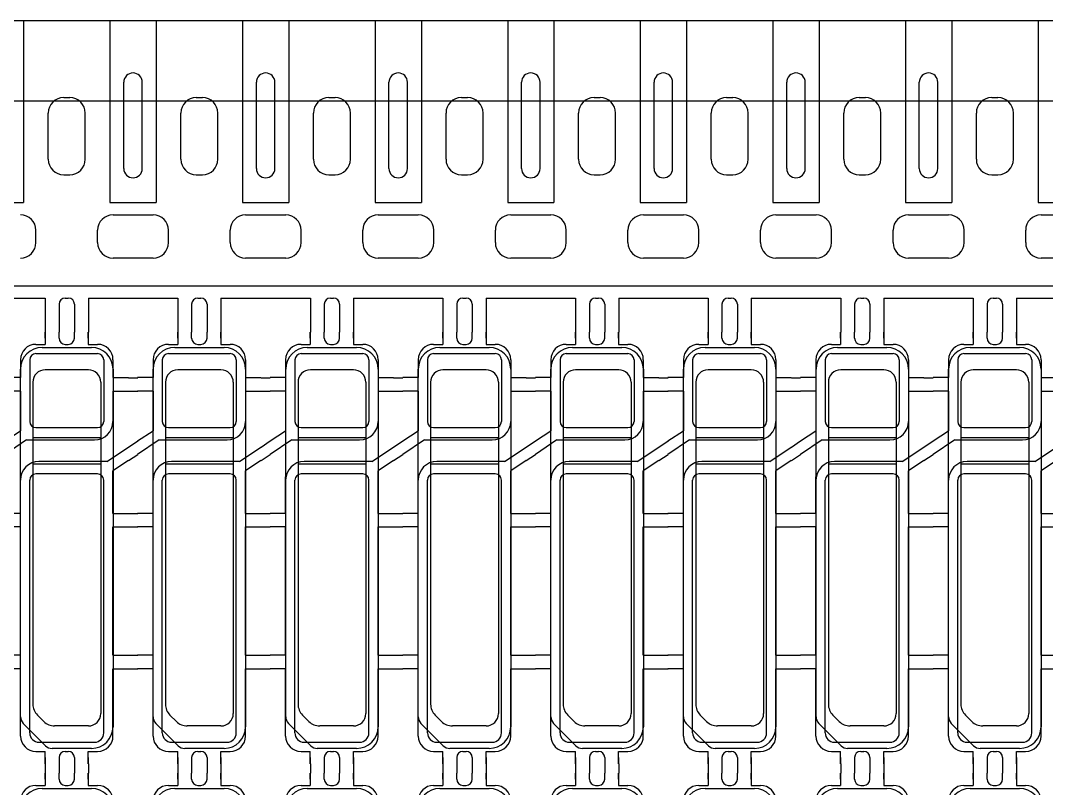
# Model space of a CAD drawing. Header units: millimetres. Extents: x -992 to 1678, y 98 to 1000.
# Drawn here: x -709.79 to -693.15, y 588.92 to 601.37 of the extents above; entities that cross this region are included whole.
import ezdxf

# ---------------------------------------------------------------- set-up
doc = ezdxf.new("R2010")
doc.units = ezdxf.units.MM
doc.linetypes.add('CENTER', pattern=[10.16, 6.35, -1.27, 1.27, -1.27])
doc.linetypes.add('HIDDEN', pattern=[1.905, 1.27, -0.635])
for name, color, linetype in [('1', 3, 'Continuous'), ('b etching', 1, 'Continuous'), ('CEN', 8, 'CENTER'), ('HID', 1, 'HIDDEN'), ('PPA', 2, 'Continuous')]:
    doc.layers.add(name, color=color, linetype=linetype)

# ---------------------------------------------------------------- blocks, each defined once
blk = doc.blocks.new('e1')
at = {"layer": '1'}
for p, q in [((-947.058, 906.581), (-947.058, 906.481)), ((-947.058, 906.481), (-947.058, 906.581)), ((-947.058, 906.581), (-947.058, 906.381)), ((-946.358, 906.581), (-946.358, 906.481)), ((-946.358, 906.481), (-946.358, 906.581)), ((-946.358, 906.581), (-946.358, 906.381)), ((-946.358, 906.381), (-946.208, 906.381)), ((-947.458, 906.131), (-947.458, 905.841)), ((-945.958, 906.131), (-945.958, 905.841)), ((-947.458, 905.841), (-947.708, 905.841)), ((-945.958, 905.841), (-945.708, 905.841)), ((-947.458, 905.621), (-947.708, 905.621)), ((-947.458, 905.621), (-947.458, 904.981)), ((-945.958, 905.621), (-945.958, 905.131)), ((-945.958, 905.621), (-945.708, 905.621)), ((-947.358, 904.831), (-946.258, 904.831)), ((-946.058, 904.481), (-947.158, 904.481)), ((-945.958, 903.641), (-945.958, 904.331)), ((-947.458, 903.641), (-947.458, 904.231)), ((-947.458, 903.641), (-947.708, 903.641)), ((-945.958, 903.641), (-945.708, 903.641)), ((-947.458, 903.421), (-947.708, 903.421)), ((-947.458, 901.341), (-947.458, 903.421)), ((-945.958, 901.341), (-945.958, 903.421)), ((-945.958, 903.421), (-945.708, 903.421)), ((-947.458, 901.341), (-947.708, 901.341)), ((-945.958, 901.341), (-945.708, 901.341)), ((-947.458, 901.121), (-947.708, 901.121)), ((-947.458, 900.031), (-947.458, 901.121)), ((-945.958, 900.031), (-945.958, 901.121)), ((-945.958, 901.121), (-945.708, 901.121)), ((-947.058, 899.581), (-947.058, 899.781)), ((-946.358, 899.781), (-946.208, 899.781)), ((-946.358, 899.581), (-946.358, 899.781)), ((-947.058, 899.581), (-947.058, 899.681)), ((-947.058, 899.681), (-947.058, 899.581)), ((-946.358, 899.581), (-946.358, 899.681)), ((-946.358, 899.681), (-946.358, 899.581))]:
    blk.add_line(p, q, dxfattribs=at)
at = {"layer": '1', "linetype": 'ByBlock'}
for p, q in [((-946.833, 906.481), (-946.833, 906.581)), ((-946.583, 906.481), (-946.583, 906.581)), ((-947.208, 906.381), (-947.058, 906.381)), ((-946.733, 906.381), (-946.683, 906.381)), ((-947.708, 904.814), (-947.458, 904.981)), ((-947.358, 904.831), (-947.708, 904.597)), ((-946.058, 904.481), (-945.708, 904.714)), ((-945.708, 904.497), (-945.958, 904.331)), ((-947.208, 899.781), (-947.058, 899.781)), ((-946.733, 899.781), (-946.683, 899.781)), ((-946.833, 899.681), (-946.833, 899.581)), ((-946.583, 899.681), (-946.583, 899.581))]:
    blk.add_line(p, q, dxfattribs=at)
for centre, start, end in [((-946.733, 906.481), 180, 270), ((-946.683, 906.481), 270, 0), ((-946.733, 899.681), 90, 180), ((-946.683, 899.681), 0, 90)]:
    blk.add_arc(centre, 0.1, start, end, dxfattribs=at)
at = {"layer": '1'}
for centre, radius, start, end in [((-947.208, 906.131), 0.25, 90, 180), ((-946.208, 906.131), 0.25, 0, 90), ((-946.258, 905.131), 0.3, 270, 0), ((-947.158, 904.181), 0.3, 90, 180), ((-947.208, 900.031), 0.25, 180, 270), ((-946.208, 900.031), 0.25, 270, 0)]:
    blk.add_arc(centre, radius, start, end, dxfattribs=at)
blk = doc.blocks.new('e2')
at = {"layer": 'b etching', "linetype": 'ByBlock'}
for p, q in [((-947.308, 906.131), (-947.308, 905.131)), ((-947.208, 906.231), (-946.208, 906.231)), ((-946.108, 906.131), (-946.108, 905.131)), ((-947.208, 905.031), (-946.208, 905.031)), ((-946.208, 904.281), (-947.208, 904.281)), ((-947.308, 900.081), (-947.308, 904.181)), ((-946.108, 900.081), (-946.108, 904.181)), ((-947.158, 899.931), (-946.258, 899.931))]:
    blk.add_line(p, q, dxfattribs=at)
for centre, radius, start, end in [((-947.208, 906.131), 0.1, 90, 180), ((-946.208, 906.131), 0.1, 360, 90), ((-947.208, 905.131), 0.1, 180, 270), ((-946.208, 905.131), 0.1, 270, 360), ((-947.208, 904.181), 0.1, 90, 180), ((-946.208, 904.181), 0.1, 0, 90), ((-947.158, 900.081), 0.15, 180, 270), ((-946.258, 900.081), 0.15, 270, 0)]:
    blk.add_arc(centre, radius, start, end, dxfattribs=at)

msp = doc.modelspace()

# ---------------------------------------------------------------- linework, layer by layer
at = {"layer": '1', "linetype": 'ByBlock'}
for p, q in [((-721.68553085, 601.37062093), (-691.83553085, 601.37062093)), ((-709.53553085, 597.77062093), (-709.53553085, 597.97062093)), ((-708.53553085, 597.77062093), (-708.53553085, 597.97062093)), ((-707.38553085, 597.77062093), (-707.38553085, 597.97062093)), ((-706.38553085, 597.77062093), (-706.38553085, 597.97062093)), ((-705.23553085, 597.77062093), (-705.23553085, 597.97062093)), ((-704.23553085, 597.77062093), (-704.23553085, 597.97062093)), ((-703.08553085, 597.77062093), (-703.08553085, 597.97062093)), ((-702.08553085, 597.77062093), (-702.08553085, 597.97062093)), ((-700.93553085, 597.77062093), (-700.93553085, 597.97062093)), ((-699.93553085, 597.77062093), (-699.93553085, 597.97062093)), ((-698.78553085, 597.77062093), (-698.78553085, 597.97062093)), ((-697.78553085, 597.77062093), (-697.78553085, 597.97062093)), ((-696.63553085, 597.77062093), (-696.63553085, 597.97062093)), ((-695.63553085, 597.77062093), (-695.63553085, 597.97062093)), ((-694.48553085, 597.77062093), (-694.48553085, 597.97062093)), ((-693.48553085, 597.77062093), (-693.48553085, 597.97062093)), ((-707.63553085, 597.52062093), (-708.28553085, 597.52062093)), ((-705.48553085, 597.52062093), (-706.13553085, 597.52062093)), ((-703.33553085, 597.52062093), (-703.98553085, 597.52062093)), ((-701.18553085, 597.52062093), (-701.83553085, 597.52062093)), ((-699.03553085, 597.52062093), (-699.68553085, 597.52062093)), ((-696.88553085, 597.52062093), (-697.53553085, 597.52062093)), ((-694.73553085, 597.52062093), (-695.38553085, 597.52062093)), ((-692.58553085, 597.52062093), (-693.23553085, 597.52062093)), ((-710.83553085, 596.87062093), (-709.38553085, 596.87062093)), ((-709.38553085, 596.87062093), (-709.38553085, 596.32062093)), ((-709.06053085, 596.87062093), (-709.01053085, 596.87062093)), ((-708.68553085, 596.87062093), (-707.23553085, 596.87062093)), ((-708.68553085, 596.87062093), (-708.68553085, 596.32062093)), ((-707.23553085, 596.87062093), (-707.23553085, 596.32062093)), ((-706.91053085, 596.87062093), (-706.86053085, 596.87062093)), ((-706.53553085, 596.87062093), (-705.08553085, 596.87062093)), ((-706.53553085, 596.87062093), (-706.53553085, 596.32062093)), ((-705.08553085, 596.87062093), (-705.08553085, 596.32062093)), ((-704.76053085, 596.87062093), (-704.71053085, 596.87062093)), ((-704.38553085, 596.87062093), (-702.93553085, 596.87062093)), ((-704.38553085, 596.87062093), (-704.38553085, 596.32062093)), ((-702.93553085, 596.87062093), (-702.93553085, 596.32062093)), ((-702.61053085, 596.87062093), (-702.56053085, 596.87062093)), ((-702.23553085, 596.87062093), (-700.78553085, 596.87062093)), ((-702.23553085, 596.87062093), (-702.23553085, 596.32062093)), ((-700.78553085, 596.87062093), (-700.78553085, 596.32062093)), ((-700.46053085, 596.87062093), (-700.41053085, 596.87062093)), ((-700.08553085, 596.87062093), (-698.63553085, 596.87062093)), ((-700.08553085, 596.87062093), (-700.08553085, 596.32062093)), ((-698.63553085, 596.87062093), (-698.63553085, 596.32062093)), ((-698.31053085, 596.87062093), (-698.26053085, 596.87062093)), ((-697.93553085, 596.87062093), (-696.48553085, 596.87062093)), ((-697.93553085, 596.87062093), (-697.93553085, 596.32062093)), ((-696.48553085, 596.87062093), (-696.48553085, 596.32062093)), ((-696.16053085, 596.87062093), (-696.11053085, 596.87062093)), ((-695.78553085, 596.87062093), (-694.33553085, 596.87062093)), ((-695.78553085, 596.87062093), (-695.78553085, 596.32062093)), ((-694.33553085, 596.87062093), (-694.33553085, 596.32062093)), ((-694.01053085, 596.87062093), (-693.96053085, 596.87062093)), ((-693.63553085, 596.87062093), (-692.18553085, 596.87062093)), ((-693.63553085, 596.87062093), (-693.63553085, 596.32062093)), ((-709.16053085, 596.77062093), (-709.16053085, 596.32062093)), ((-708.91053085, 596.77062093), (-708.91053085, 596.32062093)), ((-707.01053085, 596.77062093), (-707.01053085, 596.32062093)), ((-706.76053085, 596.77062093), (-706.76053085, 596.32062093)), ((-704.86053085, 596.77062093), (-704.86053085, 596.32062093)), ((-704.61053085, 596.77062093), (-704.61053085, 596.32062093)), ((-702.71053085, 596.77062093), (-702.71053085, 596.32062093)), ((-702.46053085, 596.77062093), (-702.46053085, 596.32062093)), ((-700.56053085, 596.77062093), (-700.56053085, 596.32062093)), ((-700.31053085, 596.77062093), (-700.31053085, 596.32062093)), ((-698.41053085, 596.77062093), (-698.41053085, 596.32062093)), ((-698.16053085, 596.77062093), (-698.16053085, 596.32062093)), ((-696.26053085, 596.77062093), (-696.26053085, 596.32062093)), ((-696.01053085, 596.77062093), (-696.01053085, 596.32062093)), ((-694.11053085, 596.77062093), (-694.11053085, 596.32062093)), ((-693.86053085, 596.77062093), (-693.86053085, 596.32062093)), ((-708.03553085, 595.58062093), (-707.88553085, 595.58062093)), ((-705.88553085, 595.58062093), (-705.73553085, 595.58062093)), ((-703.73553085, 595.58062093), (-703.58553085, 595.58062093)), ((-701.58553085, 595.58062093), (-701.43553085, 595.58062093)), ((-699.43553085, 595.58062093), (-699.28553085, 595.58062093)), ((-697.28553085, 595.58062093), (-697.13553085, 595.58062093)), ((-695.13553085, 595.58062093), (-694.98553085, 595.58062093)), ((-708.03553085, 595.36062093), (-707.88553085, 595.36062093)), ((-705.88553085, 595.36062093), (-705.73553085, 595.36062093)), ((-703.73553085, 595.36062093), (-703.58553085, 595.36062093)), ((-701.58553085, 595.36062093), (-701.43553085, 595.36062093)), ((-699.43553085, 595.36062093), (-699.28553085, 595.36062093)), ((-697.28553085, 595.36062093), (-697.13553085, 595.36062093)), ((-695.13553085, 595.36062093), (-694.98553085, 595.36062093)), ((-708.03553085, 594.45395426), (-707.88553085, 594.55395426)), ((-705.88553085, 594.45395426), (-705.73553085, 594.55395426)), ((-703.73553085, 594.45395426), (-703.58553085, 594.55395426)), ((-701.58553085, 594.45395426), (-701.43553085, 594.55395426)), ((-699.43553085, 594.45395426), (-699.28553085, 594.55395426)), ((-697.28553085, 594.45395426), (-697.13553085, 594.55395426)), ((-695.13553085, 594.45395426), (-694.98553085, 594.55395426)), ((-708.03553085, 594.23728759), (-707.88553085, 594.33728759)), ((-705.88553085, 594.23728759), (-705.73553085, 594.33728759)), ((-703.73553085, 594.23728759), (-703.58553085, 594.33728759)), ((-701.58553085, 594.23728759), (-701.43553085, 594.33728759)), ((-699.43553085, 594.23728759), (-699.28553085, 594.33728759)), ((-697.28553085, 594.23728759), (-697.13553085, 594.33728759)), ((-695.13553085, 594.23728759), (-694.98553085, 594.33728759)), ((-708.03553085, 593.38062093), (-707.88553085, 593.38062093)), ((-705.88553085, 593.38062093), (-705.73553085, 593.38062093)), ((-703.73553085, 593.38062093), (-703.58553085, 593.38062093)), ((-701.58553085, 593.38062093), (-701.43553085, 593.38062093)), ((-699.43553085, 593.38062093), (-699.28553085, 593.38062093)), ((-697.28553085, 593.38062093), (-697.13553085, 593.38062093)), ((-695.13553085, 593.38062093), (-694.98553085, 593.38062093)), ((-708.03553085, 593.16062093), (-707.88553085, 593.16062093)), ((-705.88553085, 593.16062093), (-705.73553085, 593.16062093)), ((-703.73553085, 593.16062093), (-703.58553085, 593.16062093)), ((-701.58553085, 593.16062093), (-701.43553085, 593.16062093)), ((-699.43553085, 593.16062093), (-699.28553085, 593.16062093)), ((-697.28553085, 593.16062093), (-697.13553085, 593.16062093)), ((-695.13553085, 593.16062093), (-694.98553085, 593.16062093)), ((-708.03553085, 591.08062093), (-707.88553085, 591.08062093)), ((-705.88553085, 591.08062093), (-705.73553085, 591.08062093)), ((-703.73553085, 591.08062093), (-703.58553085, 591.08062093)), ((-701.58553085, 591.08062093), (-701.43553085, 591.08062093)), ((-699.43553085, 591.08062093), (-699.28553085, 591.08062093)), ((-697.28553085, 591.08062093), (-697.13553085, 591.08062093)), ((-695.13553085, 591.08062093), (-694.98553085, 591.08062093)), ((-708.03553085, 590.86062093), (-707.88553085, 590.86062093)), ((-705.88553085, 590.86062093), (-705.73553085, 590.86062093)), ((-703.73553085, 590.86062093), (-703.58553085, 590.86062093)), ((-701.58553085, 590.86062093), (-701.43553085, 590.86062093)), ((-699.43553085, 590.86062093), (-699.28553085, 590.86062093)), ((-697.28553085, 590.86062093), (-697.13553085, 590.86062093)), ((-695.13553085, 590.86062093), (-694.98553085, 590.86062093)), ((-709.38553085, 589.32062093), (-709.38553085, 589.17062093)), ((-709.16053085, 589.32062093), (-709.16053085, 589.17062093)), ((-708.91053085, 589.32062093), (-708.91053085, 589.17062093)), ((-708.68553085, 589.32062093), (-708.68553085, 589.17062093)), ((-707.23553085, 589.32062093), (-707.23553085, 589.17062093)), ((-707.01053085, 589.32062093), (-707.01053085, 589.17062093)), ((-706.76053085, 589.32062093), (-706.76053085, 589.17062093)), ((-706.53553085, 589.32062093), (-706.53553085, 589.17062093)), ((-705.08553085, 589.32062093), (-705.08553085, 589.17062093)), ((-704.86053085, 589.32062093), (-704.86053085, 589.17062093)), ((-704.61053085, 589.32062093), (-704.61053085, 589.17062093)), ((-704.38553085, 589.32062093), (-704.38553085, 589.17062093)), ((-702.93553085, 589.32062093), (-702.93553085, 589.17062093)), ((-702.71053085, 589.32062093), (-702.71053085, 589.17062093)), ((-702.46053085, 589.32062093), (-702.46053085, 589.17062093)), ((-702.23553085, 589.32062093), (-702.23553085, 589.17062093)), ((-700.78553085, 589.32062093), (-700.78553085, 589.17062093)), ((-700.56053085, 589.32062093), (-700.56053085, 589.17062093)), ((-700.31053085, 589.32062093), (-700.31053085, 589.17062093)), ((-700.08553085, 589.32062093), (-700.08553085, 589.17062093)), ((-698.63553085, 589.32062093), (-698.63553085, 589.17062093)), ((-698.41053085, 589.32062093), (-698.41053085, 589.17062093)), ((-698.16053085, 589.32062093), (-698.16053085, 589.17062093)), ((-697.93553085, 589.32062093), (-697.93553085, 589.17062093)), ((-696.48553085, 589.32062093), (-696.48553085, 589.17062093)), ((-696.26053085, 589.32062093), (-696.26053085, 589.17062093)), ((-696.01053085, 589.32062093), (-696.01053085, 589.17062093)), ((-695.78553085, 589.32062093), (-695.78553085, 589.17062093)), ((-694.33553085, 589.32062093), (-694.33553085, 589.17062093)), ((-694.11053085, 589.32062093), (-694.11053085, 589.17062093)), ((-693.86053085, 589.32062093), (-693.86053085, 589.17062093)), ((-693.63553085, 589.32062093), (-693.63553085, 589.17062093))]:
    msp.add_line(p, q, dxfattribs=at)
at = {"layer": '1'}
for p, q in [((-708.11053085, 598.97062093), (-708.11053085, 600.37062093)), ((-708.11053085, 598.97062093), (-708.11053085, 600.37062093)), ((-707.81053085, 598.97062093), (-707.81053085, 600.37062093)), ((-707.81053085, 598.97062093), (-707.81053085, 600.37062093)), ((-705.96053085, 598.97062093), (-705.96053085, 600.37062093)), ((-705.96053085, 598.97062093), (-705.96053085, 600.37062093)), ((-705.66053085, 598.97062093), (-705.66053085, 600.37062093)), ((-705.66053085, 598.97062093), (-705.66053085, 600.37062093)), ((-703.81053085, 598.97062093), (-703.81053085, 600.37062093)), ((-703.81053085, 598.97062093), (-703.81053085, 600.37062093)), ((-703.51053085, 598.97062093), (-703.51053085, 600.37062093)), ((-703.51053085, 598.97062093), (-703.51053085, 600.37062093)), ((-701.66053085, 598.97062093), (-701.66053085, 600.37062093)), ((-701.66053085, 598.97062093), (-701.66053085, 600.37062093)), ((-701.36053085, 598.97062093), (-701.36053085, 600.37062093)), ((-701.36053085, 598.97062093), (-701.36053085, 600.37062093)), ((-699.51053085, 598.97062093), (-699.51053085, 600.37062093)), ((-699.51053085, 598.97062093), (-699.51053085, 600.37062093)), ((-699.21053085, 598.97062093), (-699.21053085, 600.37062093)), ((-699.21053085, 598.97062093), (-699.21053085, 600.37062093)), ((-697.36053085, 598.97062093), (-697.36053085, 600.37062093)), ((-697.36053085, 598.97062093), (-697.36053085, 600.37062093)), ((-697.06053085, 598.97062093), (-697.06053085, 600.37062093)), ((-697.06053085, 598.97062093), (-697.06053085, 600.37062093)), ((-695.21053085, 598.97062093), (-695.21053085, 600.37062093)), ((-695.21053085, 598.97062093), (-695.21053085, 600.37062093)), ((-694.91053085, 598.97062093), (-694.91053085, 600.37062093)), ((-694.91053085, 598.97062093), (-694.91053085, 600.37062093)), ((-709.08553085, 600.12062093), (-708.98553085, 600.12062093)), ((-706.93553085, 600.12062093), (-706.83553085, 600.12062093)), ((-704.78553085, 600.12062093), (-704.68553085, 600.12062093)), ((-702.63553085, 600.12062093), (-702.53553085, 600.12062093)), ((-700.48553085, 600.12062093), (-700.38553085, 600.12062093)), ((-698.33553085, 600.12062093), (-698.23553085, 600.12062093)), ((-696.18553085, 600.12062093), (-696.08553085, 600.12062093)), ((-694.03553085, 600.12062093), (-693.93553085, 600.12062093)), ((-709.33553085, 599.12062093), (-709.33553085, 599.87062093)), ((-708.73553085, 599.12062093), (-708.73553085, 599.87062093)), ((-707.18553085, 599.12062093), (-707.18553085, 599.87062093)), ((-706.58553085, 599.12062093), (-706.58553085, 599.87062093)), ((-705.03553085, 599.12062093), (-705.03553085, 599.87062093)), ((-704.43553085, 599.12062093), (-704.43553085, 599.87062093)), ((-702.88553085, 599.12062093), (-702.88553085, 599.87062093)), ((-702.28553085, 599.12062093), (-702.28553085, 599.87062093)), ((-700.73553085, 599.12062093), (-700.73553085, 599.87062093)), ((-700.13553085, 599.12062093), (-700.13553085, 599.87062093)), ((-698.58553085, 599.12062093), (-698.58553085, 599.87062093)), ((-697.98553085, 599.12062093), (-697.98553085, 599.87062093)), ((-696.43553085, 599.12062093), (-696.43553085, 599.87062093)), ((-695.83553085, 599.12062093), (-695.83553085, 599.87062093)), ((-694.28553085, 599.12062093), (-694.28553085, 599.87062093)), ((-693.68553085, 599.12062093), (-693.68553085, 599.87062093)), ((-709.08553085, 598.87062093), (-708.98553085, 598.87062093)), ((-706.93553085, 598.87062093), (-706.83553085, 598.87062093)), ((-704.78553085, 598.87062093), (-704.68553085, 598.87062093)), ((-702.63553085, 598.87062093), (-702.53553085, 598.87062093)), ((-700.48553085, 598.87062093), (-700.38553085, 598.87062093)), ((-698.33553085, 598.87062093), (-698.23553085, 598.87062093)), ((-696.18553085, 598.87062093), (-696.08553085, 598.87062093)), ((-694.03553085, 598.87062093), (-693.93553085, 598.87062093)), ((-708.28553085, 598.22062093), (-707.63553085, 598.22062093)), ((-706.13553085, 598.22062093), (-705.48553085, 598.22062093)), ((-703.98553085, 598.22062093), (-703.33553085, 598.22062093)), ((-701.83553085, 598.22062093), (-701.18553085, 598.22062093)), ((-699.68553085, 598.22062093), (-699.03553085, 598.22062093)), ((-697.53553085, 598.22062093), (-696.88553085, 598.22062093)), ((-695.38553085, 598.22062093), (-694.73553085, 598.22062093)), ((-693.23553085, 598.22062093), (-692.58553085, 598.22062093))]:
    msp.add_line(p, q, dxfattribs=at)
for centre, radius, start, end in [((-707.96053085, 600.37062093), 0.15, 0, 180), ((-707.96053085, 600.37062093), 0.15, 0, 180), ((-705.81053085, 600.37062093), 0.15, 0, 180), ((-705.81053085, 600.37062093), 0.15, 0, 180), ((-703.66053085, 600.37062093), 0.15, 0, 180), ((-703.66053085, 600.37062093), 0.15, 0, 180), ((-701.51053085, 600.37062093), 0.15, 0, 180), ((-701.51053085, 600.37062093), 0.15, 0, 180), ((-699.36053085, 600.37062093), 0.15, 0, 180), ((-699.36053085, 600.37062093), 0.15, 0, 180), ((-697.21053085, 600.37062093), 0.15, 0, 180), ((-697.21053085, 600.37062093), 0.15, 0, 180), ((-695.06053085, 600.37062093), 0.15, 0, 180), ((-695.06053085, 600.37062093), 0.15, 0, 180), ((-709.08553085, 599.87062093), 0.25, 90, 180), ((-708.98553085, 599.87062093), 0.25, 0, 90), ((-706.93553085, 599.87062093), 0.25, 90, 180), ((-706.83553085, 599.87062093), 0.25, 0, 90), ((-704.78553085, 599.87062093), 0.25, 90, 180), ((-704.68553085, 599.87062093), 0.25, 0, 90), ((-702.63553085, 599.87062093), 0.25, 90, 180), ((-702.53553085, 599.87062093), 0.25, 0, 90), ((-700.48553085, 599.87062093), 0.25, 90, 180), ((-700.38553085, 599.87062093), 0.25, 0, 90), ((-698.33553085, 599.87062093), 0.25, 90, 180), ((-698.23553085, 599.87062093), 0.25, 0, 90), ((-696.18553085, 599.87062093), 0.25, 90, 180), ((-696.08553085, 599.87062093), 0.25, 0, 90), ((-694.03553085, 599.87062093), 0.25, 90, 180), ((-693.93553085, 599.87062093), 0.25, 0, 90), ((-709.08553085, 599.12062093), 0.25, 180, 270), ((-708.98553085, 599.12062093), 0.25, 270, 0), ((-706.93553085, 599.12062093), 0.25, 180, 270), ((-706.83553085, 599.12062093), 0.25, 270, 0), ((-704.78553085, 599.12062093), 0.25, 180, 270), ((-704.68553085, 599.12062093), 0.25, 270, 0), ((-702.63553085, 599.12062093), 0.25, 180, 270), ((-702.53553085, 599.12062093), 0.25, 270, 0), ((-700.48553085, 599.12062093), 0.25, 180, 270), ((-700.38553085, 599.12062093), 0.25, 270, 0), ((-698.33553085, 599.12062093), 0.25, 180, 270), ((-698.23553085, 599.12062093), 0.25, 270, 0), ((-696.18553085, 599.12062093), 0.25, 180, 270), ((-696.08553085, 599.12062093), 0.25, 270, 0), ((-694.03553085, 599.12062093), 0.25, 180, 270), ((-693.93553085, 599.12062093), 0.25, 270, 0), ((-707.96053085, 598.97062093), 0.15, 180, 0), ((-707.96053085, 598.97062093), 0.15, 180, 0), ((-705.81053085, 598.97062093), 0.15, 180, 0), ((-705.81053085, 598.97062093), 0.15, 180, 0), ((-703.66053085, 598.97062093), 0.15, 180, 0), ((-703.66053085, 598.97062093), 0.15, 180, 0), ((-701.51053085, 598.97062093), 0.15, 180, 0), ((-701.51053085, 598.97062093), 0.15, 180, 0), ((-699.36053085, 598.97062093), 0.15, 180, 0), ((-699.36053085, 598.97062093), 0.15, 180, 0), ((-697.21053085, 598.97062093), 0.15, 180, 0), ((-697.21053085, 598.97062093), 0.15, 180, 0), ((-695.06053085, 598.97062093), 0.15, 180, 0), ((-695.06053085, 598.97062093), 0.15, 180, 0)]:
    msp.add_arc(centre, radius, start, end, dxfattribs=at)
at = {"layer": '1', "linetype": 'ByBlock'}
for centre, radius, start, end in [((-709.78553085, 597.97062093), 0.25, 0, 90), ((-708.28553085, 597.97062093), 0.25, 90, 180), ((-707.63553085, 597.97062093), 0.25, 0, 90), ((-706.13553085, 597.97062093), 0.25, 90, 180), ((-705.48553085, 597.97062093), 0.25, 0, 90), ((-703.98553085, 597.97062093), 0.25, 90, 180), ((-703.33553085, 597.97062093), 0.25, 0, 90), ((-701.83553085, 597.97062093), 0.25, 90, 180), ((-701.18553085, 597.97062093), 0.25, 0, 90), ((-699.68553085, 597.97062093), 0.25, 90, 180), ((-699.03553085, 597.97062093), 0.25, 0, 90), ((-697.53553085, 597.97062093), 0.25, 90, 180), ((-696.88553085, 597.97062093), 0.25, 0, 90), ((-695.38553085, 597.97062093), 0.25, 90, 180), ((-694.73553085, 597.97062093), 0.25, 0, 90), ((-693.23553085, 597.97062093), 0.25, 90, 180), ((-709.78553085, 597.77062093), 0.25, 270, 0), ((-708.28553085, 597.77062093), 0.25, 180, 270), ((-707.63553085, 597.77062093), 0.25, 270, 0), ((-706.13553085, 597.77062093), 0.25, 180, 270), ((-705.48553085, 597.77062093), 0.25, 270, 0), ((-703.98553085, 597.77062093), 0.25, 180, 270), ((-703.33553085, 597.77062093), 0.25, 270, 0), ((-701.83553085, 597.77062093), 0.25, 180, 270), ((-701.18553085, 597.77062093), 0.25, 270, 0), ((-699.68553085, 597.77062093), 0.25, 180, 270), ((-699.03553085, 597.77062093), 0.25, 270, 0), ((-697.53553085, 597.77062093), 0.25, 180, 270), ((-696.88553085, 597.77062093), 0.25, 270, 0), ((-695.38553085, 597.77062093), 0.25, 180, 270), ((-694.73553085, 597.77062093), 0.25, 270, 0), ((-693.23553085, 597.77062093), 0.25, 180, 270), ((-709.06053085, 596.77062093), 0.1, 90, 180), ((-709.01053085, 596.77062093), 0.1, 0, 90), ((-706.91053085, 596.77062093), 0.1, 90, 180), ((-706.86053085, 596.77062093), 0.1, 0, 90), ((-704.76053085, 596.77062093), 0.1, 90, 180), ((-704.71053085, 596.77062093), 0.1, 0, 90), ((-702.61053085, 596.77062093), 0.1, 90, 180), ((-702.56053085, 596.77062093), 0.1, 0, 90), ((-700.46053085, 596.77062093), 0.1, 90, 180), ((-700.41053085, 596.77062093), 0.1, 0, 90), ((-698.31053085, 596.77062093), 0.1, 90, 180), ((-698.26053085, 596.77062093), 0.1, 0, 90), ((-696.16053085, 596.77062093), 0.1, 90, 180), ((-696.11053085, 596.77062093), 0.1, 0, 90), ((-694.01053085, 596.77062093), 0.1, 90, 180), ((-693.96053085, 596.77062093), 0.1, 0, 90)]:
    msp.add_arc(centre, radius, start, end, dxfattribs=at)
at = {"layer": 'CEN', "linetype": 'ByBlock'}
msp.add_line((-906.06053085, 600.07062093), (-663.71053085, 600.07062093), dxfattribs=at)
at = {"layer": 'HID', "linetype": 'ByBlock'}
msp.add_line((-716.78553085, 597.07062093), (-666.88553085, 597.07062093), dxfattribs=at)
at = {"layer": 'PPA', "linetype": 'ByBlock'}
for p, q in [((-709.73553085, 601.37062093), (-709.73553085, 598.42062093)), ((-708.33553085, 601.37062093), (-708.33553085, 598.42062093)), ((-707.58553085, 601.37062093), (-707.58553085, 598.42062093)), ((-706.18553085, 601.37062093), (-706.18553085, 598.42062093)), ((-705.43553085, 601.37062093), (-705.43553085, 598.42062093)), ((-704.03553085, 601.37062093), (-704.03553085, 598.42062093)), ((-703.28553085, 601.37062093), (-703.28553085, 598.42062093)), ((-701.88553085, 601.37062093), (-701.88553085, 598.42062093)), ((-701.13553085, 601.37062093), (-701.13553085, 598.42062093)), ((-699.73553085, 601.37062093), (-699.73553085, 598.42062093)), ((-698.98553085, 601.37062093), (-698.98553085, 598.42062093)), ((-697.58553085, 601.37062093), (-697.58553085, 598.42062093)), ((-696.83553085, 601.37062093), (-696.83553085, 598.42062093)), ((-695.43553085, 601.37062093), (-695.43553085, 598.42062093)), ((-694.68553085, 601.37062093), (-694.68553085, 598.42062093)), ((-693.28553085, 601.37062093), (-693.28553085, 598.42062093)), ((-710.48553085, 598.42062093), (-709.73553085, 598.42062093)), ((-708.33553085, 598.42062093), (-707.58553085, 598.42062093)), ((-706.18553085, 598.42062093), (-705.43553085, 598.42062093)), ((-704.03553085, 598.42062093), (-703.28553085, 598.42062093)), ((-701.88553085, 598.42062093), (-701.13553085, 598.42062093)), ((-699.73553085, 598.42062093), (-698.98553085, 598.42062093)), ((-697.58553085, 598.42062093), (-696.83553085, 598.42062093)), ((-695.43553085, 598.42062093), (-694.68553085, 598.42062093)), ((-693.28553085, 598.42062093), (-692.53553085, 598.42062093)), ((-709.43553085, 596.07062093), (-708.63553085, 596.07062093)), ((-707.28553085, 596.07062093), (-706.48553085, 596.07062093)), ((-705.13553085, 596.07062093), (-704.33553085, 596.07062093)), ((-702.98553085, 596.07062093), (-702.18553085, 596.07062093)), ((-700.83553085, 596.07062093), (-700.03553085, 596.07062093)), ((-698.68553085, 596.07062093), (-697.88553085, 596.07062093)), ((-696.53553085, 596.07062093), (-695.73553085, 596.07062093)), ((-694.38553085, 596.07062093), (-693.58553085, 596.07062093)), ((-709.78553085, 590.08275296), (-709.78553085, 595.72062093)), ((-708.68553085, 595.70698456), (-709.38553085, 595.70698456)), ((-708.28553085, 595.72062093), (-708.28553085, 589.92062093)), ((-707.63553085, 590.08275296), (-707.63553085, 595.72062093)), ((-706.53553085, 595.70698456), (-707.23553085, 595.70698456)), ((-706.13553085, 595.72062093), (-706.13553085, 589.92062093)), ((-705.48553085, 590.08275296), (-705.48553085, 595.72062093)), ((-704.38553085, 595.70698456), (-705.08553085, 595.70698456)), ((-703.98553085, 595.72062093), (-703.98553085, 589.92062093)), ((-703.33553085, 590.08275296), (-703.33553085, 595.72062093)), ((-702.23553085, 595.70698456), (-702.93553085, 595.70698456)), ((-701.83553085, 595.72062093), (-701.83553085, 589.92062093)), ((-701.18553085, 590.08275296), (-701.18553085, 595.72062093)), ((-700.08553085, 595.70698456), (-700.78553085, 595.70698456)), ((-699.68553085, 595.72062093), (-699.68553085, 589.92062093)), ((-699.03553085, 590.08275296), (-699.03553085, 595.72062093)), ((-697.93553085, 595.70698456), (-698.63553085, 595.70698456)), ((-697.53553085, 595.72062093), (-697.53553085, 589.92062093)), ((-696.88553085, 590.08275296), (-696.88553085, 595.72062093)), ((-695.78553085, 595.70698456), (-696.48553085, 595.70698456)), ((-695.38553085, 595.72062093), (-695.38553085, 589.92062093)), ((-694.73553085, 590.08275296), (-694.73553085, 595.72062093)), ((-693.63553085, 595.70698456), (-694.33553085, 595.70698456)), ((-693.23553085, 595.72062093), (-693.23553085, 589.92062093)), ((-709.58553085, 595.50698456), (-709.58553085, 590.28781068)), ((-708.48553085, 595.50698456), (-708.48553085, 590.13425729)), ((-707.43553085, 595.50698456), (-707.43553085, 590.28781068)), ((-706.33553085, 595.50698456), (-706.33553085, 590.13425729)), ((-705.28553085, 595.50698456), (-705.28553085, 590.28781068)), ((-704.18553085, 595.50698456), (-704.18553085, 590.13425729)), ((-703.13553085, 595.50698456), (-703.13553085, 590.28781068)), ((-702.03553085, 595.50698456), (-702.03553085, 590.13425729)), ((-700.98553085, 595.50698456), (-700.98553085, 590.28781068)), ((-699.88553085, 595.50698456), (-699.88553085, 590.13425729)), ((-698.83553085, 595.50698456), (-698.83553085, 590.28781068)), ((-697.73553085, 595.50698456), (-697.73553085, 590.13425729)), ((-696.68553085, 595.50698456), (-696.68553085, 590.28781068)), ((-695.58553085, 595.50698456), (-695.58553085, 590.13425729)), ((-694.53553085, 595.50698456), (-694.53553085, 590.28781068)), ((-693.43553085, 595.50698456), (-693.43553085, 590.13425729)), ((-709.58553085, 594.61062093), (-708.48553085, 594.61062093)), ((-707.43553085, 594.61062093), (-706.33553085, 594.61062093)), ((-705.28553085, 594.61062093), (-704.18553085, 594.61062093)), ((-703.13553085, 594.61062093), (-702.03553085, 594.61062093)), ((-700.98553085, 594.61062093), (-699.88553085, 594.61062093)), ((-698.83553085, 594.61062093), (-697.73553085, 594.61062093)), ((-696.68553085, 594.61062093), (-695.58553085, 594.61062093)), ((-694.53553085, 594.61062093), (-693.43553085, 594.61062093)), ((-708.48553085, 594.18062093), (-709.58553085, 594.18062093)), ((-706.33553085, 594.18062093), (-707.43553085, 594.18062093)), ((-704.18553085, 594.18062093), (-705.28553085, 594.18062093)), ((-702.03553085, 594.18062093), (-703.13553085, 594.18062093)), ((-699.88553085, 594.18062093), (-700.98553085, 594.18062093)), ((-697.73553085, 594.18062093), (-698.83553085, 594.18062093)), ((-695.58553085, 594.18062093), (-696.68553085, 594.18062093)), ((-693.43553085, 594.18062093), (-694.53553085, 594.18062093)), ((-709.74159687, 589.97668695), (-709.37946483, 589.61455491)), ((-709.51230754, 590.11103399), (-709.40875415, 590.0074806)), ((-707.59159687, 589.97668695), (-707.22946483, 589.61455491)), ((-707.36230754, 590.11103399), (-707.25875415, 590.0074806)), ((-705.44159687, 589.97668695), (-705.07946483, 589.61455491)), ((-705.21230754, 590.11103399), (-705.10875415, 590.0074806)), ((-703.29159687, 589.97668695), (-702.92946483, 589.61455491)), ((-703.06230754, 590.11103399), (-702.95875415, 590.0074806)), ((-701.14159687, 589.97668695), (-700.77946483, 589.61455491)), ((-700.91230754, 590.11103399), (-700.80875415, 590.0074806)), ((-698.99159687, 589.97668695), (-698.62946483, 589.61455491)), ((-698.76230754, 590.11103399), (-698.65875415, 590.0074806)), ((-696.84159687, 589.97668695), (-696.47946483, 589.61455491)), ((-696.61230754, 590.11103399), (-696.50875415, 590.0074806)), ((-694.69159687, 589.97668695), (-694.32946483, 589.61455491)), ((-694.46230754, 590.11103399), (-694.35875415, 590.0074806)), ((-708.68553085, 589.93425729), (-709.23197746, 589.93425729)), ((-706.53553085, 589.93425729), (-707.08197746, 589.93425729)), ((-704.38553085, 589.93425729), (-704.93197746, 589.93425729)), ((-702.23553085, 589.93425729), (-702.78197746, 589.93425729)), ((-700.08553085, 589.93425729), (-700.63197746, 589.93425729)), ((-697.93553085, 589.93425729), (-698.48197746, 589.93425729)), ((-695.78553085, 589.93425729), (-696.33197746, 589.93425729)), ((-693.63553085, 589.93425729), (-694.18197746, 589.93425729)), ((-708.63553085, 589.57062093), (-709.27339881, 589.57062093)), ((-706.48553085, 589.57062093), (-707.12339881, 589.57062093)), ((-704.33553085, 589.57062093), (-704.97339881, 589.57062093)), ((-702.18553085, 589.57062093), (-702.82339881, 589.57062093)), ((-700.03553085, 589.57062093), (-700.67339881, 589.57062093)), ((-697.88553085, 589.57062093), (-698.52339881, 589.57062093)), ((-695.73553085, 589.57062093), (-696.37339881, 589.57062093)), ((-693.58553085, 589.57062093), (-694.22339881, 589.57062093)), ((-709.43553085, 588.92062093), (-708.63553085, 588.92062093)), ((-707.28553085, 588.92062093), (-706.48553085, 588.92062093)), ((-705.13553085, 588.92062093), (-704.33553085, 588.92062093)), ((-702.98553085, 588.92062093), (-702.18553085, 588.92062093)), ((-700.83553085, 588.92062093), (-700.03553085, 588.92062093)), ((-698.68553085, 588.92062093), (-697.88553085, 588.92062093)), ((-696.53553085, 588.92062093), (-695.73553085, 588.92062093)), ((-694.38553085, 588.92062093), (-693.58553085, 588.92062093))]:
    msp.add_line(p, q, dxfattribs=at)
for centre, radius, start, end in [((-709.43553085, 595.72062093), 0.35, 90, 180), ((-708.63553085, 595.72062093), 0.35, 0, 90), ((-707.28553085, 595.72062093), 0.35, 90, 180), ((-706.48553085, 595.72062093), 0.35, 0, 90), ((-705.13553085, 595.72062093), 0.35, 90, 180), ((-704.33553085, 595.72062093), 0.35, 0, 90), ((-702.98553085, 595.72062093), 0.35, 90, 180), ((-702.18553085, 595.72062093), 0.35, 0, 90), ((-700.83553085, 595.72062093), 0.35, 90, 180), ((-700.03553085, 595.72062093), 0.35, 0, 90), ((-698.68553085, 595.72062093), 0.35, 90, 180), ((-697.88553085, 595.72062093), 0.35, 0, 90), ((-696.53553085, 595.72062093), 0.35, 90, 180), ((-695.73553085, 595.72062093), 0.35, 0, 90), ((-694.38553085, 595.72062093), 0.35, 90, 180), ((-693.58553085, 595.72062093), 0.35, 0, 90), ((-709.38553085, 595.50698456), 0.2, 90, 180), ((-708.68553085, 595.50698456), 0.2, 0, 90), ((-707.23553085, 595.50698456), 0.2, 90, 180), ((-706.53553085, 595.50698456), 0.2, 0, 90), ((-705.08553085, 595.50698456), 0.2, 90, 180), ((-704.38553085, 595.50698456), 0.2, 0, 90), ((-702.93553085, 595.50698456), 0.2, 90, 180), ((-702.23553085, 595.50698456), 0.2, 0, 90), ((-700.78553085, 595.50698456), 0.2, 90, 180), ((-700.08553085, 595.50698456), 0.2, 0, 90), ((-698.63553085, 595.50698456), 0.2, 90, 180), ((-697.93553085, 595.50698456), 0.2, 0, 90), ((-696.48553085, 595.50698456), 0.2, 90, 180), ((-695.78553085, 595.50698456), 0.2, 0, 90), ((-694.33553085, 595.50698456), 0.2, 90, 180), ((-693.63553085, 595.50698456), 0.2, 0, 90), ((-709.33553085, 590.28781068), 0.25, 180, 225), ((-708.68553085, 590.13425729), 0.2, 270, 0), ((-707.18553085, 590.28781068), 0.25, 180, 225), ((-706.53553085, 590.13425729), 0.2, 270, 0), ((-705.03553085, 590.28781068), 0.25, 180, 225), ((-704.38553085, 590.13425729), 0.2, 270, 0), ((-702.88553085, 590.28781068), 0.25, 180, 225), ((-702.23553085, 590.13425729), 0.2, 270, 0), ((-700.73553085, 590.28781068), 0.25, 180, 225), ((-700.08553085, 590.13425729), 0.2, 270, 0), ((-698.58553085, 590.28781068), 0.25, 180, 225), ((-697.93553085, 590.13425729), 0.2, 270, 0), ((-696.43553085, 590.28781068), 0.25, 180, 225), ((-695.78553085, 590.13425729), 0.2, 270, 0), ((-694.28553085, 590.28781068), 0.25, 180, 225), ((-693.63553085, 590.13425729), 0.2, 270, 0), ((-709.63553085, 590.08275296), 0.15, 180, 225), ((-709.23197746, 590.18425729), 0.25, 225, 270), ((-707.48553085, 590.08275296), 0.15, 180, 225), ((-707.08197746, 590.18425729), 0.25, 225, 270), ((-705.33553085, 590.08275296), 0.15, 180, 225), ((-704.93197746, 590.18425729), 0.25, 225, 270), ((-703.18553085, 590.08275296), 0.15, 180, 225), ((-702.78197746, 590.18425729), 0.25, 225, 270), ((-701.03553085, 590.08275296), 0.15, 180, 225), ((-700.63197746, 590.18425729), 0.25, 225, 270), ((-698.88553085, 590.08275296), 0.15, 180, 225), ((-698.48197746, 590.18425729), 0.25, 225, 270), ((-696.73553085, 590.08275296), 0.15, 180, 225), ((-696.33197746, 590.18425729), 0.25, 225, 270), ((-694.58553085, 590.08275296), 0.15, 180, 225), ((-694.18197746, 590.18425729), 0.25, 225, 270), ((-708.63553085, 589.92062093), 0.35, 270, 0), ((-706.48553085, 589.92062093), 0.35, 270, 0), ((-704.33553085, 589.92062093), 0.35, 270, 0), ((-702.18553085, 589.92062093), 0.35, 270, 0), ((-700.03553085, 589.92062093), 0.35, 270, 0), ((-697.88553085, 589.92062093), 0.35, 270, 0), ((-695.73553085, 589.92062093), 0.35, 270, 0), ((-693.58553085, 589.92062093), 0.35, 270, 0), ((-709.27339881, 589.72062093), 0.15, 225, 270), ((-707.12339881, 589.72062093), 0.15, 225, 270), ((-704.97339881, 589.72062093), 0.15, 225, 270), ((-702.82339881, 589.72062093), 0.15, 225, 270), ((-700.67339881, 589.72062093), 0.15, 225, 270), ((-698.52339881, 589.72062093), 0.15, 225, 270), ((-696.37339881, 589.72062093), 0.15, 225, 270), ((-694.22339881, 589.72062093), 0.15, 225, 270), ((-709.43553085, 588.57062093), 0.35, 90, 180), ((-708.63553085, 588.57062093), 0.35, 0, 90), ((-707.28553085, 588.57062093), 0.35, 90, 180), ((-706.48553085, 588.57062093), 0.35, 0, 90), ((-705.13553085, 588.57062093), 0.35, 90, 180), ((-704.33553085, 588.57062093), 0.35, 0, 90), ((-702.98553085, 588.57062093), 0.35, 90, 180), ((-702.18553085, 588.57062093), 0.35, 0, 90), ((-700.83553085, 588.57062093), 0.35, 90, 180), ((-700.03553085, 588.57062093), 0.35, 0, 90), ((-698.68553085, 588.57062093), 0.35, 90, 180), ((-697.88553085, 588.57062093), 0.35, 0, 90), ((-696.53553085, 588.57062093), 0.35, 90, 180), ((-695.73553085, 588.57062093), 0.35, 0, 90), ((-694.38553085, 588.57062093), 0.35, 90, 180), ((-693.58553085, 588.57062093), 0.35, 0, 90)]:
    msp.add_arc(centre, radius, start, end, dxfattribs=at)

# ---------------------------------------------------------------- block references
at = {"linetype": 'ByBlock'}
for name, p in [('e1', (237.67201547, -310.26006667)), ('e1', (239.82201547, -310.26006667)), ('e1', (241.97201547, -310.26006667)), ('e1', (244.12201547, -310.26006667)), ('e1', (246.27201547, -310.26006667)), ('e1', (248.42201547, -310.26006667)), ('e1', (250.57201547, -310.26006667)), ('e1', (252.72201547, -310.26006667)), ('e2', (237.67201547, -310.26006667)), ('e2', (239.82201547, -310.26006667)), ('e2', (241.97201547, -310.26006667)), ('e2', (244.12201547, -310.26006667)), ('e2', (246.27201547, -310.26006667)), ('e2', (248.42201547, -310.26006667)), ('e2', (250.57201547, -310.26006667)), ('e2', (252.72201547, -310.26006667)), ('e1', (237.67201547, -317.41006667)), ('e1', (239.82201547, -317.41006667)), ('e1', (241.97201547, -317.41006667)), ('e1', (244.12201547, -317.41006667)), ('e1', (246.27201547, -317.41006667)), ('e1', (248.42201547, -317.41006667)), ('e1', (250.57201547, -317.41006667)), ('e1', (252.72201547, -317.41006667))]:
    msp.add_blockref(name, p, dxfattribs=at)

doc.saveas('drawing.dxf')
